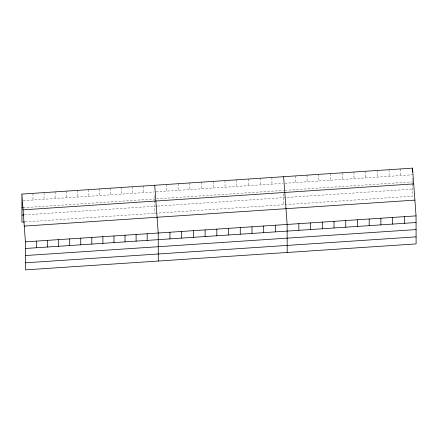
<?xml version="1.0" encoding="UTF-8"?>
<svg xmlns="http://www.w3.org/2000/svg" width="438" height="438" viewBox="0 0 438 438"><rect width="100%" height="100%" fill="white"/><g stroke="black" fill="none" stroke-linecap="round" stroke-linejoin="round"><path stroke-width="0.33" stroke-dasharray="2.19 1.64" d="M23.214 200.648L154.077 191.954M156.032 191.822L282.986 183.391M284.941 183.259L412.547 174.778M23.225 207.705L154.74 198.967M156.694 198.836L283.649 190.404M284.952 190.316L412.563 181.836M24.539 214.888L156.705 206.106M157.357 206.063L412.574 189.106M25.207 221.902L412.585 196.164L412.563 183.653M412.552 178.31L412.563 183.046M400.819 168.915L400.83 175.561M389.097 169.692L389.108 176.339M377.381 170.47L377.392 177.116M365.659 171.253L365.67 177.894M353.942 172.03L353.953 178.677M342.22 172.807L342.231 179.454M330.504 173.585L330.515 180.232M318.782 174.362L318.798 181.009M307.065 175.145L307.076 181.786M295.343 175.923L295.36 182.569M283.654 194.034L283.676 204.727M271.905 177.478L271.921 184.124M260.188 178.261L260.199 184.902M248.472 179.038L248.483 185.679M236.75 179.815L236.761 186.462M225.033 180.593L225.044 187.24M213.311 181.37L213.322 188.017M201.595 182.153L201.606 188.794M189.873 182.931L189.884 189.577M178.156 183.708L178.167 190.355M166.435 184.486L166.445 191.132M154.734 195.441L154.74 200.177M154.745 200.785L154.767 213.29M143.648 186.002L143.659 192.643M132.583 186.736L132.594 193.382M121.512 187.469L121.523 194.116M110.442 188.209L110.458 194.85M99.377 188.942L99.388 195.589M88.306 189.676L88.317 196.323M77.241 190.415L77.252 197.056M66.171 191.149L66.182 197.795M55.106 191.882L55.117 198.529M44.035 192.621L44.046 199.263M32.97 193.355L32.981 200.002"/><path stroke-width="0.66" d="M21.9 194.089L412.536 168.137L416.051 215.885L416.1 243.911L25.464 269.863L25.415 241.836L21.9 194.089L21.949 222.115L24.555 221.946M21.922 207.793L23.225 207.705M23.061 209.846L413.696 183.894M21.938 215.058L23.887 214.932M24.254 226.079L414.89 200.128M25.415 241.836L416.051 215.885M25.426 248.483L416.062 222.531M25.437 255.54L416.073 229.583M25.453 262.811L416.089 236.854M283.627 176.7L287.142 224.448L287.191 252.474M154.718 185.263L158.233 233.016L158.282 261.043M412.536 168.137L412.541 172.123M404.334 216.662L404.345 223.309M392.612 217.44L392.623 224.086M380.896 218.217L380.907 224.864M369.174 219L369.185 225.641M357.457 219.777L357.468 226.424M345.735 220.555L345.746 227.202M334.019 221.332L334.03 227.979M322.297 222.115L322.308 228.756M310.58 222.893L310.591 229.534M298.858 223.67L298.869 230.317M275.42 225.225L275.431 231.872M263.703 226.008L263.714 232.649M251.981 226.785L251.998 233.432M240.265 227.563L240.276 234.21M228.543 228.34L228.559 234.987M216.826 229.118L216.837 235.764M205.11 229.901L205.121 236.542M193.388 230.678L193.399 237.325M181.671 231.456L181.682 238.102M169.949 232.233L169.96 238.88M147.163 233.75L147.173 240.396M136.092 234.483L136.108 241.13M125.027 235.217L125.038 241.864M113.957 235.956L113.968 242.603M102.892 236.69L102.903 243.336M91.821 237.423L91.832 244.07M80.756 238.162L80.767 244.804M69.686 238.896L69.697 245.543M58.621 239.63L58.632 246.276M47.55 240.369L47.561 247.01M36.48 241.103L36.496 247.749"/></g></svg>
